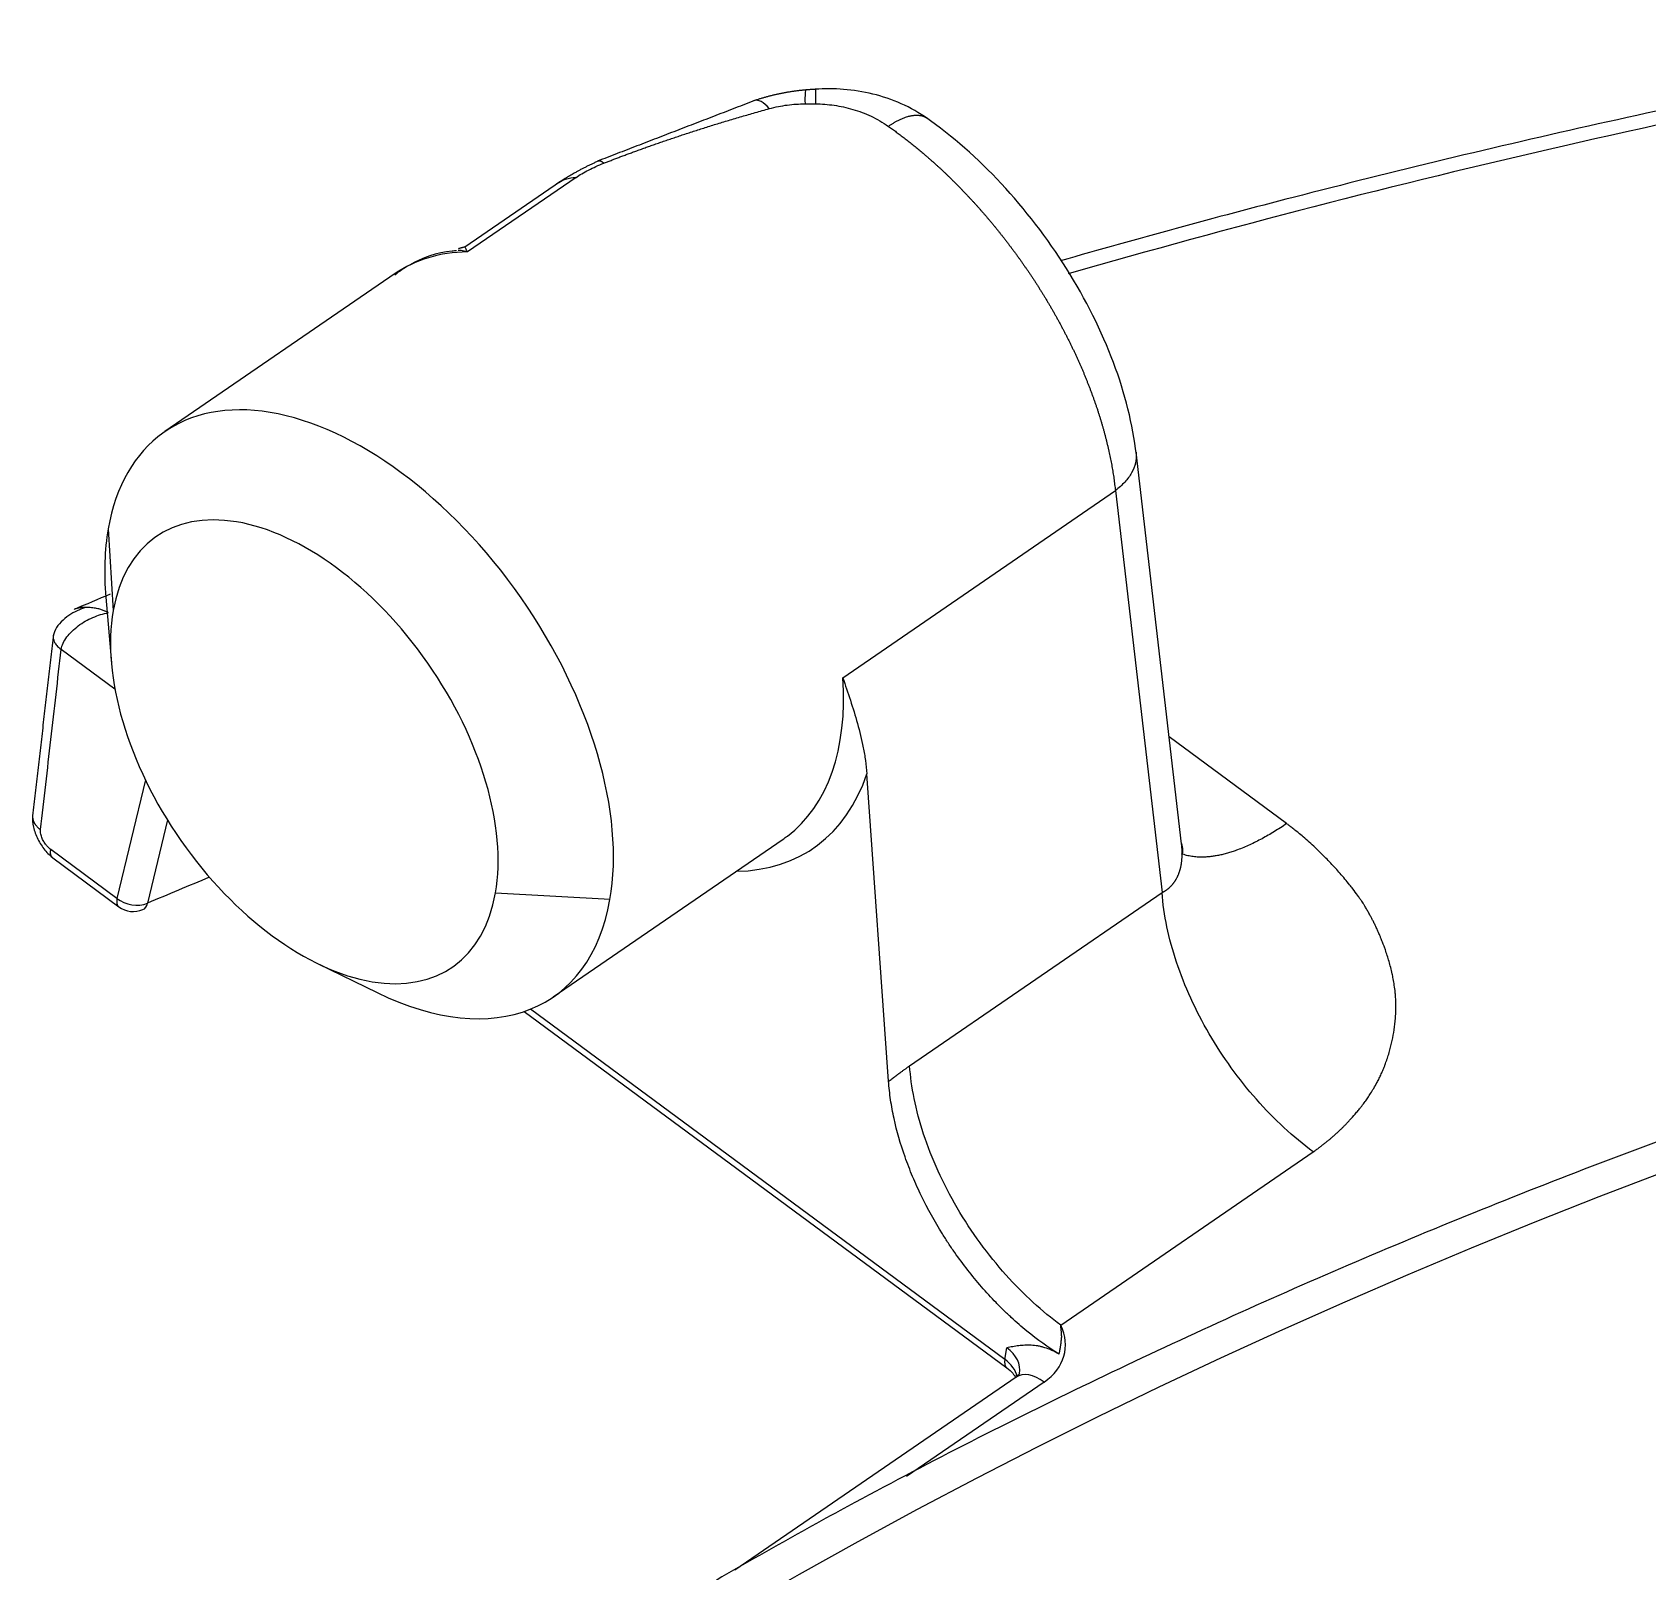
# Model space of a CAD drawing. Header units: millimetres. Extents: x -1286 to 291, y 5350 to 5880.
# Drawn here: x 58.04 to 77.92, y 5725.67 to 5744.61 of the extents above; entities that cross this region are included whole.
import ezdxf

# ---------------------------------------------------------------- set-up
doc = ezdxf.new("R2010")
doc.units = ezdxf.units.MM
doc.layers.add('粗实线层', color=7, linetype='Continuous', lineweight=35)

msp = doc.modelspace()

# ---------------------------------------------------------------- linework, layer by layer
at = {"layer": '粗实线层', "lineweight": 25}
for p, q in [((64.543, 5742.779), (63.366, 5741.971)), ((64.735, 5742.829), (63.398, 5741.911)), ((62.507, 5741.645), (59.676, 5739.701)), ((72.187, 5734.627), (71.628, 5739.446)), ((68.018, 5736.671), (71.373, 5738.974)), ((71.373, 5738.974), (71.947, 5734.026)), ((58.977, 5738.502), (59.039, 5737.496)), ((58.948, 5737.661), (59.016, 5736.855)), ((59.06, 5736.531), (58.399, 5737.019)), ((73.48, 5734.875), (72.035, 5735.943)), ((59.435, 5735.414), (59.085, 5733.955)), ((68.582, 5731.703), (68.314, 5735.488)), ((59.706, 5734.92), (59.46, 5733.896)), ((64.454, 5732.741), (67.285, 5734.685)), ((59.085, 5733.955), (58.271, 5734.556)), ((58.295, 5734.453), (59.108, 5733.852)), ((65.153, 5733.94), (63.744, 5734.021)), ((68.841, 5731.893), (71.947, 5734.026)), ((61.561, 5733.148), (62.288, 5732.795)), ((64.098, 5732.563), (70.035, 5728.178)), ((70.012, 5728.281), (64.176, 5732.592)), ((70.7, 5728.702), (73.807, 5730.835)), ((70.012, 5728.281), (70.036, 5728.423)), ((70.15, 5728.063), (66.689, 5725.687)), ((70.03, 5728.182), (70.035, 5728.178)), ((70.496, 5728.002), (68.803, 5726.84))]:
    msp.add_line(p, q, dxfattribs=at)
msp.add_arc((59.287, 5734.094), 0.301, 233.5479, 292.9478, dxfattribs=at)
for centre, major_axis, ratio, start_param, end_param in [((118.007, 5674.177), (100.175, -17.479), 0.699163, 2.044673, 2.179068), ((67.255, 5742.823), (-0.325, 0.951), 0.267518, 5.725382, 6.283474), ((67.641, 5742.903), (-0.079, 1.002), 0.039406, 0.001352, 0.588403), ((67.752, 5742.911), (-0.066, 1.003), 0.024947, 0.002361, 0.606033), ((123.545, 5677.375), (-82.27, 14.355), 0.699163, 4.139846, 5.588566), ((64.896, 5738.165), (2.389, -3.48), 0.581644, 2.772484, 3.141609), ((62.065, 5736.221), (2.389, -3.48), 0.581644, 0.536484, 3.678077), ((61.391, 5735.759), (1.82, -2.651), 0.581644, 0.536484, 3.678077), ((62.065, 5736.221), (2.389, -3.48), 0.581644, 3.678077, 3.938289), ((61.391, 5735.759), (1.82, -2.651), 0.581644, 3.678077, 6.81967), ((64.896, 5738.165), (2.389, -3.48), 0.581644, 0.025392, 0.78083), ((65.098, 5738.303), (2.56, -3.729), 0.581644, 5.915945, 6.696808), ((64.896, 5738.165), (2.389, -3.48), 0.581644, 6.283154, 6.308577), ((117.548, 5671.547), (98.65, -17.213), 0.699163, 2.307011, 2.316455), ((59.287, 5734.094), (-0.179, -0.243), 0.415765, 5.589285, 6.28321), ((59.287, 5734.094), (0.293, -0.07), 0.720386, 4.136335, 5.502806), ((59.287, 5734.094), (-0.118, 0.278), 0.48507, 3.141552, 3.733528), ((62.065, 5736.221), (2.389, -3.48), 0.581644, 5.486456, 6.81967), ((69.761, 5728.545), (0.99, -0.173), 0.699163, 5.662589, 6.749462), ((70.214, 5728.42), (-0.179, -0.243), 0.415765, 5.589285, 6.233456), ((69.675, 5728.05), (-0.495, 0.086), 0.699163, 3.438832, 4.091792), ((69.699, 5728.192), (0.495, -0.086), 0.699163, 6.281925, 7.233385), ((70.435, 5727.648), (0.284, -0.414), 0.581644, 2.107281, 3.141575)]:
    msp.add_ellipse(centre, major_axis=major_axis, ratio=ratio, start_param=start_param, end_param=end_param, dxfattribs=at)
for points, knots in [([(83.021, 5744.615), (82.391, 5744.506), (80.473, 5744.16), (77.304, 5743.506), (73.829, 5742.669), (71.644, 5742.074), (70.698, 5741.802)], [0, 0, 0, 0, 0.149099, 0.45569, 0.762303, 1, 1, 1, 1]), ([(69.061, 5743.552), (68.959, 5743.624), (68.745, 5743.745), (68.393, 5743.864), (68.033, 5743.921), (67.795, 5743.921), (67.677, 5743.913)], [0, 0, 0, 0, 0.261662, 0.516152, 0.762426, 1, 1, 1, 1]), ([(65.076, 5743.004), (65.091, 5743.01), (65.121, 5743.021), (65.167, 5743.039), (65.214, 5743.057), (65.263, 5743.076), (65.313, 5743.095), (65.364, 5743.114), (65.417, 5743.133), (65.472, 5743.153), (65.527, 5743.173), (65.585, 5743.194), (65.643, 5743.215), (65.703, 5743.236), (65.765, 5743.257), (65.828, 5743.279), (65.892, 5743.301), (65.958, 5743.323), (66.025, 5743.346), (66.093, 5743.368), (66.163, 5743.391), (66.235, 5743.414), (66.308, 5743.437), (66.382, 5743.461), (66.458, 5743.484), (66.535, 5743.508), (66.613, 5743.531), (66.693, 5743.555), (66.775, 5743.579), (66.858, 5743.603), (66.942, 5743.627), (67.027, 5743.651), (67.085, 5743.667), (67.114, 5743.675)], [0, 0, 0, 0, 0.022043, 0.044773, 0.068189, 0.09229, 0.117076, 0.142546, 0.168699, 0.195535, 0.223053, 0.251253, 0.280134, 0.309694, 0.339934, 0.370854, 0.402451, 0.434726, 0.467679, 0.501309, 0.535616, 0.570599, 0.606258, 0.642593, 0.679604, 0.71729, 0.755651, 0.794688, 0.8344, 0.874788, 0.91585, 0.957588, 1, 1, 1, 1]), ([(71.631, 5739.418), (71.587, 5739.79), (71.403, 5740.536), (70.813, 5741.722), (69.987, 5742.794), (69.37, 5743.334), (69.037, 5743.569)], [0, 0, 0, 0, 0.251901, 0.502574, 0.751961, 1, 1, 1, 1]), ([(68.58, 5743.457), (68.588, 5743.451), (68.605, 5743.44), (68.629, 5743.423), (68.653, 5743.405), (68.677, 5743.387), (68.701, 5743.369), (68.726, 5743.351), (68.75, 5743.333), (68.774, 5743.314), (68.799, 5743.295), (68.823, 5743.276), (68.847, 5743.257), (68.872, 5743.237), (68.896, 5743.218), (68.921, 5743.198), (68.946, 5743.177), (68.97, 5743.157), (68.995, 5743.136), (69.019, 5743.115), (69.044, 5743.094), (69.069, 5743.073), (69.093, 5743.051), (69.118, 5743.029), (69.143, 5743.007), (69.167, 5742.985), (69.192, 5742.962), (69.217, 5742.94), (69.241, 5742.917), (69.266, 5742.893), (69.291, 5742.87), (69.315, 5742.846), (69.34, 5742.822), (69.364, 5742.798), (69.389, 5742.774), (69.414, 5742.749), (69.438, 5742.725), (69.463, 5742.7), (69.487, 5742.674), (69.512, 5742.649), (69.536, 5742.623), (69.561, 5742.597), (69.585, 5742.571), (69.61, 5742.545), (69.634, 5742.518), (69.658, 5742.491), (69.682, 5742.464), (69.707, 5742.437), (69.731, 5742.41), (69.755, 5742.382), (69.779, 5742.354), (69.803, 5742.326), (69.827, 5742.298), (69.851, 5742.269), (69.875, 5742.241), (69.898, 5742.212), (69.922, 5742.183), (69.945, 5742.153), (69.969, 5742.124), (69.992, 5742.094), (70.016, 5742.064), (70.039, 5742.034), (70.062, 5742.003), (70.085, 5741.973), (70.108, 5741.942), (70.131, 5741.911), (70.154, 5741.88), (70.177, 5741.849), (70.199, 5741.817), (70.222, 5741.786), (70.244, 5741.754), (70.266, 5741.722), (70.288, 5741.69), (70.31, 5741.657), (70.332, 5741.625), (70.354, 5741.592), (70.376, 5741.559), (70.397, 5741.526), (70.418, 5741.493), (70.44, 5741.459), (70.461, 5741.426), (70.482, 5741.392), (70.502, 5741.358), (70.523, 5741.324), (70.543, 5741.29), (70.564, 5741.255), (70.584, 5741.221), (70.604, 5741.186), (70.624, 5741.151), (70.643, 5741.116), (70.663, 5741.081), (70.682, 5741.046), (70.701, 5741.011), (70.72, 5740.975), (70.739, 5740.94), (70.757, 5740.904), (70.775, 5740.868), (70.794, 5740.832), (70.811, 5740.796), (70.829, 5740.76), (70.847, 5740.724), (70.864, 5740.688), (70.881, 5740.651), (70.898, 5740.615), (70.914, 5740.578), (70.931, 5740.541), (70.947, 5740.505), (70.963, 5740.468), (70.979, 5740.431), (70.994, 5740.394), (71.009, 5740.357), (71.024, 5740.319), (71.039, 5740.282), (71.054, 5740.245), (71.068, 5740.207), (71.082, 5740.17), (71.095, 5740.133), (71.109, 5740.095), (71.122, 5740.058), (71.135, 5740.02), (71.148, 5739.983), (71.16, 5739.945), (71.172, 5739.907), (71.184, 5739.87), (71.195, 5739.832), (71.206, 5739.794), (71.217, 5739.757), (71.228, 5739.719), (71.238, 5739.681), (71.248, 5739.644), (71.258, 5739.606), (71.267, 5739.569), (71.276, 5739.531), (71.285, 5739.494), (71.294, 5739.456), (71.302, 5739.419), (71.31, 5739.381), (71.317, 5739.344), (71.324, 5739.306), (71.331, 5739.269), (71.337, 5739.232), (71.343, 5739.195), (71.349, 5739.158), (71.355, 5739.121), (71.36, 5739.084), (71.364, 5739.047), (71.369, 5739.01), (71.372, 5738.986), (71.373, 5738.974)], [0, 0, 0, 0, 0.00571, 0.011436, 0.017177, 0.022934, 0.028706, 0.034494, 0.040298, 0.046117, 0.051951, 0.057802, 0.063667, 0.069549, 0.075446, 0.081358, 0.087287, 0.093231, 0.09919, 0.105165, 0.111156, 0.117163, 0.123185, 0.129223, 0.135276, 0.141346, 0.14743, 0.153531, 0.159648, 0.16578, 0.171928, 0.178092, 0.184271, 0.190467, 0.196678, 0.202905, 0.209148, 0.215407, 0.221681, 0.227972, 0.234278, 0.240601, 0.246939, 0.253292, 0.259662, 0.266048, 0.272449, 0.278866, 0.285299, 0.291748, 0.298213, 0.304693, 0.311189, 0.317701, 0.324228, 0.330772, 0.337331, 0.343905, 0.350496, 0.357102, 0.363724, 0.370361, 0.377015, 0.383683, 0.390368, 0.397068, 0.403784, 0.410516, 0.417263, 0.424027, 0.430805, 0.4376, 0.44441, 0.451236, 0.458078, 0.464936, 0.471809, 0.478698, 0.485603, 0.492524, 0.49946, 0.506412, 0.51338, 0.520364, 0.527363, 0.534378, 0.541409, 0.548455, 0.555517, 0.562595, 0.569689, 0.576798, 0.583923, 0.591064, 0.59822, 0.605392, 0.61258, 0.619784, 0.627003, 0.634238, 0.641489, 0.648756, 0.656038, 0.663337, 0.670651, 0.67798, 0.685326, 0.692687, 0.700064, 0.707457, 0.714866, 0.72229, 0.72973, 0.737185, 0.744657, 0.752143, 0.759646, 0.767164, 0.774698, 0.782247, 0.789812, 0.797393, 0.804989, 0.812601, 0.820228, 0.82787, 0.835529, 0.843203, 0.850892, 0.858597, 0.866318, 0.874055, 0.881807, 0.889575, 0.897359, 0.905159, 0.912975, 0.920806, 0.928654, 0.936517, 0.944396, 0.952292, 0.960203, 0.96813, 0.976073, 0.984033, 0.992008, 1, 1, 1, 1]), ([(64.735, 5742.829), (64.779, 5742.859), (64.831, 5742.89), (64.918, 5742.934), (64.948, 5742.949), (65.011, 5742.977), (65.043, 5742.991), (65.076, 5743.004)], [0, 0, 0, 0, 0.5, 0.5, 0.75, 0.75, 1, 1, 1, 1]), ([(64.522, 5742.765), (64.548, 5742.783), (64.576, 5742.797), (64.647, 5742.821), (64.69, 5742.828), (64.735, 5742.829)], [0, 0, 0, 0, 0.426337, 0.426337, 1, 1, 1, 1]), ([(63.398, 5741.911), (63.39, 5741.929), (63.378, 5741.956), (63.37, 5741.969), (63.367, 5741.971), (63.367, 5741.972)], [0, 0, 0, 0, 0.410755, 0.82151, 1, 1, 1, 1]), ([(63.265, 5741.925), (63.247, 5741.924), (63.038, 5741.908), (62.77, 5741.815), (62.56, 5741.673), (62.503, 5741.627)], [0, 0, 0, 0, 0.063064, 0.732273, 1, 1, 1, 1]), ([(63.398, 5741.911), (63.37, 5741.92), (63.33, 5741.928), (63.296, 5741.929), (63.285, 5741.929)], [0, 0, 0, 0, 0.669315, 1, 1, 1, 1]), ([(71.628, 5739.446), (71.628, 5739.441), (71.629, 5739.436), (71.632, 5739.391), (71.629, 5739.351), (71.61, 5739.271), (71.594, 5739.231), (71.55, 5739.153), (71.522, 5739.115), (71.455, 5739.042), (71.416, 5739.007), (71.373, 5738.974)], [0, 0, 0, 0, 0.0318, 0.0318, 0.27385, 0.27385, 0.5159, 0.5159, 0.75795, 0.75795, 1, 1, 1, 1]), ([(58.715, 5737.537), (58.71, 5737.536), (58.67, 5737.527), (58.593, 5737.495), (58.488, 5737.438), (58.392, 5737.359), (58.319, 5737.261), (58.3, 5737.194), (58.299, 5737.159)], [0, 0, 0, 0, 0.022657, 0.190197, 0.36933, 0.564165, 0.776587, 1, 1, 1, 1]), ([(58.399, 5737.019), (58.403, 5737.044), (58.411, 5737.07), (58.435, 5737.122), (58.45, 5737.147), (58.487, 5737.197), (58.509, 5737.221), (58.556, 5737.267), (58.582, 5737.289), (58.636, 5737.33), (58.665, 5737.349), (58.725, 5737.383), (58.756, 5737.398), (58.819, 5737.425), (58.851, 5737.437), (58.915, 5737.457), (58.947, 5737.465), (58.978, 5737.471)], [0, 0, 0, 0, 0.125, 0.125, 0.25, 0.25, 0.375, 0.375, 0.5, 0.5, 0.625, 0.625, 0.75, 0.75, 0.875, 0.875, 1, 1, 1, 1]), ([(58.978, 5737.471), (58.977, 5737.471), (58.975, 5737.472), (58.971, 5737.475), (58.964, 5737.478), (58.953, 5737.483), (58.941, 5737.489), (58.925, 5737.495), (58.906, 5737.503), (58.885, 5737.51), (58.861, 5737.517), (58.834, 5737.524), (58.805, 5737.529), (58.772, 5737.533), (58.745, 5737.536), (58.723, 5737.537), (58.707, 5737.537), (58.692, 5737.537), (58.676, 5737.537), (58.661, 5737.536), (58.645, 5737.534), (58.63, 5737.532), (58.615, 5737.529), (58.6, 5737.525), (58.586, 5737.521), (58.571, 5737.517), (58.562, 5737.513), (58.557, 5737.511)], [0, 0, 0, 0, 0.003941, 0.014295, 0.031037, 0.054122, 0.083489, 0.119057, 0.16073, 0.208405, 0.261974, 0.321335, 0.386374, 0.457231, 0.535288, 0.571517, 0.608181, 0.645282, 0.682823, 0.720807, 0.759237, 0.798121, 0.837468, 0.877296, 0.917619, 0.958447, 1, 1, 1, 1]), ([(58.3, 5737.177), (58.3, 5737.176), (58.3, 5737.176), (58.3, 5737.161), (58.302, 5737.148), (58.308, 5737.128), (58.31, 5737.122), (58.316, 5737.109), (58.319, 5737.103), (58.331, 5737.083), (58.341, 5737.07), (58.366, 5737.044), (58.381, 5737.031), (58.399, 5737.019)], [0, 0, 0, 0, 0.009166, 0.009166, 0.256875, 0.256875, 0.380729, 0.380729, 0.504583, 0.504583, 0.752292, 0.752292, 1, 1, 1, 1]), ([(176.993, 5718.068), (176.483, 5718.414), (174.994, 5719.404), (172.462, 5720.986), (169.358, 5722.775), (166.162, 5724.471), (162.88, 5726.071), (159.519, 5727.572), (156.085, 5728.97), (152.586, 5730.263), (149.028, 5731.448), (145.419, 5732.523), (141.766, 5733.486), (138.076, 5734.335), (134.357, 5735.068), (130.616, 5735.684), (126.86, 5736.181), (123.097, 5736.559), (119.335, 5736.816), (115.581, 5736.952), (111.843, 5736.968), (108.128, 5736.862), (104.443, 5736.635), (100.796, 5736.288), (97.194, 5735.82), (93.645, 5735.234), (90.156, 5734.53), (86.733, 5733.709), (83.383, 5732.773), (80.114, 5731.723), (76.932, 5730.563), (73.842, 5729.294), (70.854, 5727.917), (68.283, 5726.604), (66.737, 5725.727), (66.125, 5725.367)], [0, 0, 0, 0, 0.016383, 0.047441, 0.0785, 0.109558, 0.140616, 0.171672, 0.202727, 0.233782, 0.264835, 0.295888, 0.32694, 0.357992, 0.389044, 0.420096, 0.451148, 0.482201, 0.513254, 0.544308, 0.575363, 0.606419, 0.637476, 0.668535, 0.699596, 0.730658, 0.761721, 0.792786, 0.823852, 0.854919, 0.885986, 0.917053, 0.948119, 0.979183, 1, 1, 1, 1]), ([(68.018, 5736.671), (68.049, 5736.578), (68.081, 5736.486), (68.142, 5736.299), (68.172, 5736.204), (68.225, 5736.01), (68.25, 5735.912), (68.28, 5735.758), (68.289, 5735.705), (68.304, 5735.599), (68.31, 5735.544), (68.314, 5735.488)], [0, 0, 0, 0, 0.25, 0.25, 0.5, 0.5, 0.75, 0.75, 0.875, 0.875, 1, 1, 1, 1]), ([(58.047, 5734.972), (58.043, 5734.927), (58.049, 5734.835), (58.104, 5734.683), (58.195, 5734.545), (58.266, 5734.476), (58.305, 5734.446)], [0, 0, 0, 0, 0.257033, 0.509499, 0.756966, 1, 1, 1, 1]), ([(73.807, 5730.835), (73.813, 5730.839), (73.826, 5730.848), (73.844, 5730.861), (73.863, 5730.874), (73.88, 5730.887), (73.898, 5730.9), (73.915, 5730.913), (73.932, 5730.926), (73.948, 5730.939), (73.964, 5730.952), (73.98, 5730.965), (73.996, 5730.977), (74.011, 5730.99), (74.026, 5731.002), (74.04, 5731.015), (74.054, 5731.027), (74.068, 5731.039), (74.081, 5731.051), (74.095, 5731.063), (74.108, 5731.075), (74.12, 5731.087), (74.133, 5731.098), (74.145, 5731.11), (74.156, 5731.121), (74.168, 5731.132), (74.179, 5731.144), (74.19, 5731.155), (74.201, 5731.165), (74.211, 5731.176), (74.222, 5731.187), (74.231, 5731.197), (74.241, 5731.208), (74.251, 5731.218), (74.279, 5731.248), (74.316, 5731.29), (74.354, 5731.336), (74.381, 5731.369), (74.41, 5731.405), (74.444, 5731.45), (74.48, 5731.502), (74.516, 5731.556), (74.555, 5731.619), (74.585, 5731.673), (74.607, 5731.714), (74.62, 5731.741), (74.633, 5731.767), (74.646, 5731.793), (74.657, 5731.817), (74.668, 5731.844), (74.68, 5731.875), (74.693, 5731.908), (74.704, 5731.94), (74.715, 5731.972), (74.727, 5732.006), (74.737, 5732.039), (74.747, 5732.073), (74.756, 5732.106), (74.764, 5732.139), (74.772, 5732.172), (74.787, 5732.238), (74.805, 5732.34), (74.82, 5732.467), (74.827, 5732.604), (74.825, 5732.711), (74.816, 5732.811), (74.807, 5732.883), (74.794, 5732.959), (74.774, 5733.057), (74.743, 5733.177), (74.707, 5733.289), (74.681, 5733.363), (74.667, 5733.4), (74.655, 5733.431), (74.645, 5733.455), (74.638, 5733.471), (74.633, 5733.484), (74.626, 5733.501), (74.615, 5733.528), (74.599, 5733.565), (74.584, 5733.599), (74.566, 5733.634), (74.55, 5733.667), (74.53, 5733.705), (74.513, 5733.736), (74.499, 5733.762), (74.487, 5733.784), (74.475, 5733.805), (74.462, 5733.826), (74.45, 5733.848), (74.44, 5733.865), (74.43, 5733.881), (74.419, 5733.898), (74.403, 5733.923), (74.38, 5733.955), (74.345, 5734.006), (74.303, 5734.062), (74.232, 5734.153), (74.143, 5734.259), (74.044, 5734.368), (73.963, 5734.452), (73.899, 5734.516), (73.831, 5734.581), (73.76, 5734.646), (73.69, 5734.707), (73.626, 5734.761), (73.573, 5734.803), (73.532, 5734.836), (73.502, 5734.859), (73.486, 5734.871), (73.48, 5734.875)], [0, 0, 0, 0, 0.004497, 0.008942, 0.013336, 0.017678, 0.021969, 0.026207, 0.030394, 0.034529, 0.038612, 0.042643, 0.046623, 0.05055, 0.054426, 0.058249, 0.062021, 0.065741, 0.069409, 0.073024, 0.076588, 0.0801, 0.08356, 0.086968, 0.090324, 0.093628, 0.09688, 0.10008, 0.103228, 0.106324, 0.109368, 0.112361, 0.115301, 0.11819, 0.121027, 0.141174, 0.153586, 0.158655, 0.168361, 0.182704, 0.194953, 0.209104, 0.225157, 0.243111, 0.249609, 0.256105, 0.2626, 0.269093, 0.275585, 0.279683, 0.289126, 0.297467, 0.303908, 0.311955, 0.319937, 0.327857, 0.335714, 0.343507, 0.351238, 0.358907, 0.366514, 0.396828, 0.429051, 0.452971, 0.48963, 0.500741, 0.519966, 0.53743, 0.551666, 0.585407, 0.617152, 0.626968, 0.635323, 0.642219, 0.647655, 0.651633, 0.653032, 0.656763, 0.662827, 0.671225, 0.681955, 0.685802, 0.695483, 0.704194, 0.712246, 0.717194, 0.722137, 0.727076, 0.732012, 0.736944, 0.741873, 0.744031, 0.748037, 0.75389, 0.76159, 0.771134, 0.790149, 0.802415, 0.836871, 0.868729, 0.884765, 0.901344, 0.918467, 0.936137, 0.953554, 0.968263, 0.980263, 0.989553, 0.996132, 1, 1, 1, 1]), ([(58.271, 5734.556), (58.269, 5734.558), (58.256, 5734.568), (58.233, 5734.589), (58.203, 5734.625), (58.174, 5734.669), (58.152, 5734.721), (58.143, 5734.767), (58.144, 5734.793), (58.145, 5734.801)], [0, 0, 0, 0, 0.034384, 0.168832, 0.319116, 0.487749, 0.676417, 0.886279, 1, 1, 1, 1]), ([(71.947, 5734.026), (71.95, 5734.027), (71.956, 5734.03), (71.965, 5734.035), (71.974, 5734.04), (71.982, 5734.045), (71.99, 5734.05), (71.999, 5734.056), (72.007, 5734.062), (72.014, 5734.067), (72.022, 5734.074), (72.03, 5734.08), (72.037, 5734.086), (72.044, 5734.093), (72.051, 5734.1), (72.058, 5734.107), (72.065, 5734.114), (72.072, 5734.122), (72.078, 5734.129), (72.085, 5734.137), (72.091, 5734.145), (72.097, 5734.153), (72.103, 5734.162), (72.108, 5734.17), (72.114, 5734.179), (72.119, 5734.188), (72.124, 5734.197), (72.129, 5734.206), (72.134, 5734.216), (72.139, 5734.225), (72.143, 5734.235), (72.148, 5734.245), (72.152, 5734.255), (72.156, 5734.266), (72.159, 5734.276), (72.163, 5734.287), (72.166, 5734.297), (72.17, 5734.308), (72.173, 5734.32), (72.175, 5734.331), (72.178, 5734.342), (72.181, 5734.354), (72.183, 5734.366), (72.185, 5734.377), (72.187, 5734.39), (72.188, 5734.402), (72.19, 5734.414), (72.191, 5734.427), (72.192, 5734.439), (72.193, 5734.452), (72.194, 5734.465), (72.195, 5734.478), (72.195, 5734.491), (72.195, 5734.505), (72.195, 5734.518), (72.195, 5734.532), (72.194, 5734.545), (72.193, 5734.559), (72.193, 5734.573), (72.191, 5734.59), (72.19, 5734.608), (72.188, 5734.621), (72.188, 5734.625)], [0, 0, 0, 0, 0.015693, 0.03136, 0.047004, 0.062629, 0.078237, 0.093831, 0.109412, 0.124985, 0.140552, 0.156116, 0.171679, 0.187244, 0.202814, 0.218392, 0.233981, 0.249583, 0.2652, 0.280837, 0.296495, 0.312177, 0.327886, 0.343625, 0.359396, 0.375201, 0.391045, 0.406928, 0.422855, 0.438826, 0.454846, 0.470916, 0.487039, 0.503217, 0.519454, 0.535751, 0.55211, 0.568535, 0.585027, 0.601589, 0.618223, 0.634932, 0.651717, 0.668581, 0.685526, 0.702554, 0.719668, 0.736869, 0.754159, 0.771541, 0.789016, 0.806586, 0.824254, 0.842021, 0.859888, 0.877859, 0.895935, 0.914116, 0.932406, 0.950806, 0.981201, 1, 1, 1, 1]), ([(73.807, 5730.835), (73.685, 5730.925), (73.565, 5731.025), (73.331, 5731.241), (73.217, 5731.358), (73, 5731.605), (72.897, 5731.735), (72.702, 5732.005), (72.611, 5732.145), (72.444, 5732.431), (72.368, 5732.578), (72.234, 5732.872), (72.175, 5733.021), (72.076, 5733.316), (72.037, 5733.462), (71.977, 5733.749), (71.957, 5733.89), (71.948, 5734.026)], [0, 0, 0, 0, 0.125, 0.125, 0.25, 0.25, 0.375, 0.375, 0.5, 0.5, 0.625, 0.625, 0.75, 0.75, 0.875, 0.875, 1, 1, 1, 1]), ([(70.7, 5728.702), (70.588, 5728.785), (70.474, 5728.878), (70.248, 5729.085), (70.135, 5729.199), (69.916, 5729.444), (69.81, 5729.576), (69.608, 5729.852), (69.513, 5729.997), (69.339, 5730.294), (69.26, 5730.447), (69.122, 5730.751), (69.062, 5730.904), (68.964, 5731.203), (68.925, 5731.349), (68.868, 5731.631), (68.85, 5731.766), (68.841, 5731.893)], [0, 0, 0, 0, 0.125, 0.125, 0.25, 0.25, 0.375, 0.375, 0.5, 0.5, 0.625, 0.625, 0.75, 0.75, 0.875, 0.875, 1, 1, 1, 1]), ([(70.68, 5728.344), (70.545, 5728.428), (70.413, 5728.523), (70.219, 5728.682), (70.155, 5728.737), (70.061, 5728.825), (70.029, 5728.855), (69.966, 5728.916), (69.935, 5728.947), (69.782, 5729.106), (69.665, 5729.24), (69.5, 5729.451), (69.447, 5729.523), (69.369, 5729.634), (69.343, 5729.672), (69.293, 5729.748), (69.269, 5729.786), (69.149, 5729.977), (69.063, 5730.133), (68.948, 5730.37), (68.912, 5730.45), (68.861, 5730.571), (68.845, 5730.611), (68.814, 5730.692), (68.799, 5730.732), (68.728, 5730.932), (68.683, 5731.089), (68.632, 5731.323), (68.618, 5731.4), (68.601, 5731.515), (68.596, 5731.553), (68.588, 5731.628), (68.585, 5731.666), (68.582, 5731.703)], [0, 0, 0, 0, 0.125, 0.125, 0.1875, 0.1875, 0.21875, 0.21875, 0.25, 0.25, 0.375, 0.375, 0.4375, 0.4375, 0.46875, 0.46875, 0.5, 0.5, 0.625, 0.625, 0.6875, 0.6875, 0.71875, 0.71875, 0.75, 0.75, 0.875, 0.875, 0.9375, 0.9375, 0.96875, 0.96875, 1, 1, 1, 1]), ([(70.68, 5728.344), (70.68, 5728.344), (70.681, 5728.347), (70.682, 5728.352), (70.684, 5728.36), (70.687, 5728.371), (70.69, 5728.386), (70.693, 5728.405), (70.696, 5728.425), (70.699, 5728.442), (70.701, 5728.456), (70.703, 5728.467), (70.704, 5728.478), (70.705, 5728.488), (70.706, 5728.499), (70.707, 5728.509), (70.708, 5728.518), (70.709, 5728.528), (70.71, 5728.537), (70.711, 5728.545), (70.712, 5728.551), (70.712, 5728.558), (70.712, 5728.567), (70.711, 5728.578), (70.711, 5728.592), (70.709, 5728.608), (70.708, 5728.625), (70.706, 5728.643), (70.704, 5728.662), (70.702, 5728.682), (70.701, 5728.696), (70.7, 5728.702)], [0, 0, 0, 0, 0.006333, 0.021052, 0.044047, 0.075138, 0.114061, 0.175816, 0.234183, 0.289219, 0.320421, 0.350951, 0.380807, 0.409988, 0.43849, 0.466311, 0.493447, 0.519895, 0.545651, 0.570712, 0.58147, 0.599597, 0.624785, 0.656592, 0.694438, 0.737597, 0.785179, 0.836158, 0.889559, 0.944461, 1, 1, 1, 1]), ([(70.68, 5728.344), (70.65, 5728.362), (70.621, 5728.378), (70.562, 5728.405), (70.533, 5728.416), (70.489, 5728.429), (70.475, 5728.433), (70.446, 5728.44), (70.404, 5728.449), (70.364, 5728.453), (70.311, 5728.456), (70.284, 5728.456), (70.233, 5728.453), (70.208, 5728.451), (70.158, 5728.445), (70.121, 5728.439), (70.085, 5728.432), (70.061, 5728.427), (70.048, 5728.425), (70.036, 5728.423)], [0, 0, 0, 0, 0.125, 0.125, 0.25, 0.25, 0.3125, 0.3125, 0.375, 0.5, 0.5, 0.625, 0.625, 0.75, 0.75, 0.875, 0.9375, 0.9375, 1, 1, 1, 1]), ([(70.035, 5728.178), (70.065, 5728.154), (70.112, 5728.113), (70.138, 5728.072), (70.148, 5728.055)], [0, 0, 0, 0, 0.537205, 1, 1, 1, 1]), ([(70.196, 5728.107), (70.196, 5728.107), (70.192, 5728.104), (70.182, 5728.085), (70.153, 5728.065), (70.15, 5728.063)], [0, 0, 0, 0, 0.25168, 0.925266, 1, 1, 1, 1])]:
    msp.add_open_spline(points, degree=3, knots=knots, dxfattribs=at)
for points, degree in [([(66.941, 5743.778), (64.998, 5743.028)], 1), ([(67.566, 5743.905), (67.234, 5743.878), (66.927, 5743.772)], 2), ([(67.686, 5743.914), (67.562, 5743.905)], 1), ([(67.114, 5743.675), (67.151, 5743.686), (67.226, 5743.703), (67.335, 5743.721), (67.444, 5743.732), (67.517, 5743.734), (67.554, 5743.734)], 3), ([(67.554, 5743.734), (67.575, 5743.735), (67.619, 5743.735), (67.662, 5743.734), (67.683, 5743.734)], 3), ([(67.683, 5743.734), (67.721, 5743.734), (67.797, 5743.73), (67.912, 5743.718), (68.027, 5743.697), (68.142, 5743.668), (68.255, 5743.63), (68.366, 5743.583), (68.474, 5743.527), (68.545, 5743.482), (68.58, 5743.457)], 3), ([(65.005, 5743.028), (64.718, 5742.899), (64.499, 5742.748)], 2), ([(63.368, 5741.973), (63.287, 5741.951)], 1), ([(59.002, 5737.699), (58.854, 5737.637), (58.706, 5737.574), (58.558, 5737.511)], 3), ([(58.302, 5737.203), (58.047, 5734.972)], 1), ([(58.145, 5734.801), (58.187, 5735.171), (58.272, 5735.911), (58.356, 5736.65), (58.399, 5737.019)], 3), ([(72.188, 5734.499), (72.221, 5734.514), (72.187, 5734.633)], 2), ([(68.582, 5731.703), (68.727, 5731.815), (68.841, 5731.893)], 2)]:
    msp.add_open_spline(points, degree=degree, dxfattribs=at)
for points, weights in [([(69.061, 5743.552), (68.951, 5743.631), (68.778, 5743.592), (68.58, 5743.457)], [1.00425289927, 0.984569727814, 1.0332094604, 1.15017209704]), ([(65.01, 5743.033), (65.025, 5743.04), (65.048, 5743.03), (65.076, 5743.004)], [1.00003312612, 1.00066655698, 1.01038423813, 1.02918616956]), ([(58.047, 5734.968), (58.043, 5734.91), (58.074, 5734.849), (58.145, 5734.801)], [1.32768615626, 1.13971543729, 1.03261399792, 1.00638183816]), ([(73.48, 5734.875), (72.969, 5734.525), (72.512, 5734.382), (72.19, 5734.503)], [1.15918660777, 1.0530983792, 1.00003618277, 1.0000000185]), ([(58.295, 5734.452), (58.272, 5734.469), (58.262, 5734.504), (58.271, 5734.556)], [1.20839668007, 1.09377964639, 1.02644166871, 1.00638274703])]:
    msp.add_rational_spline(points, weights, degree=3, dxfattribs=at)

doc.saveas('drawing.dxf')
